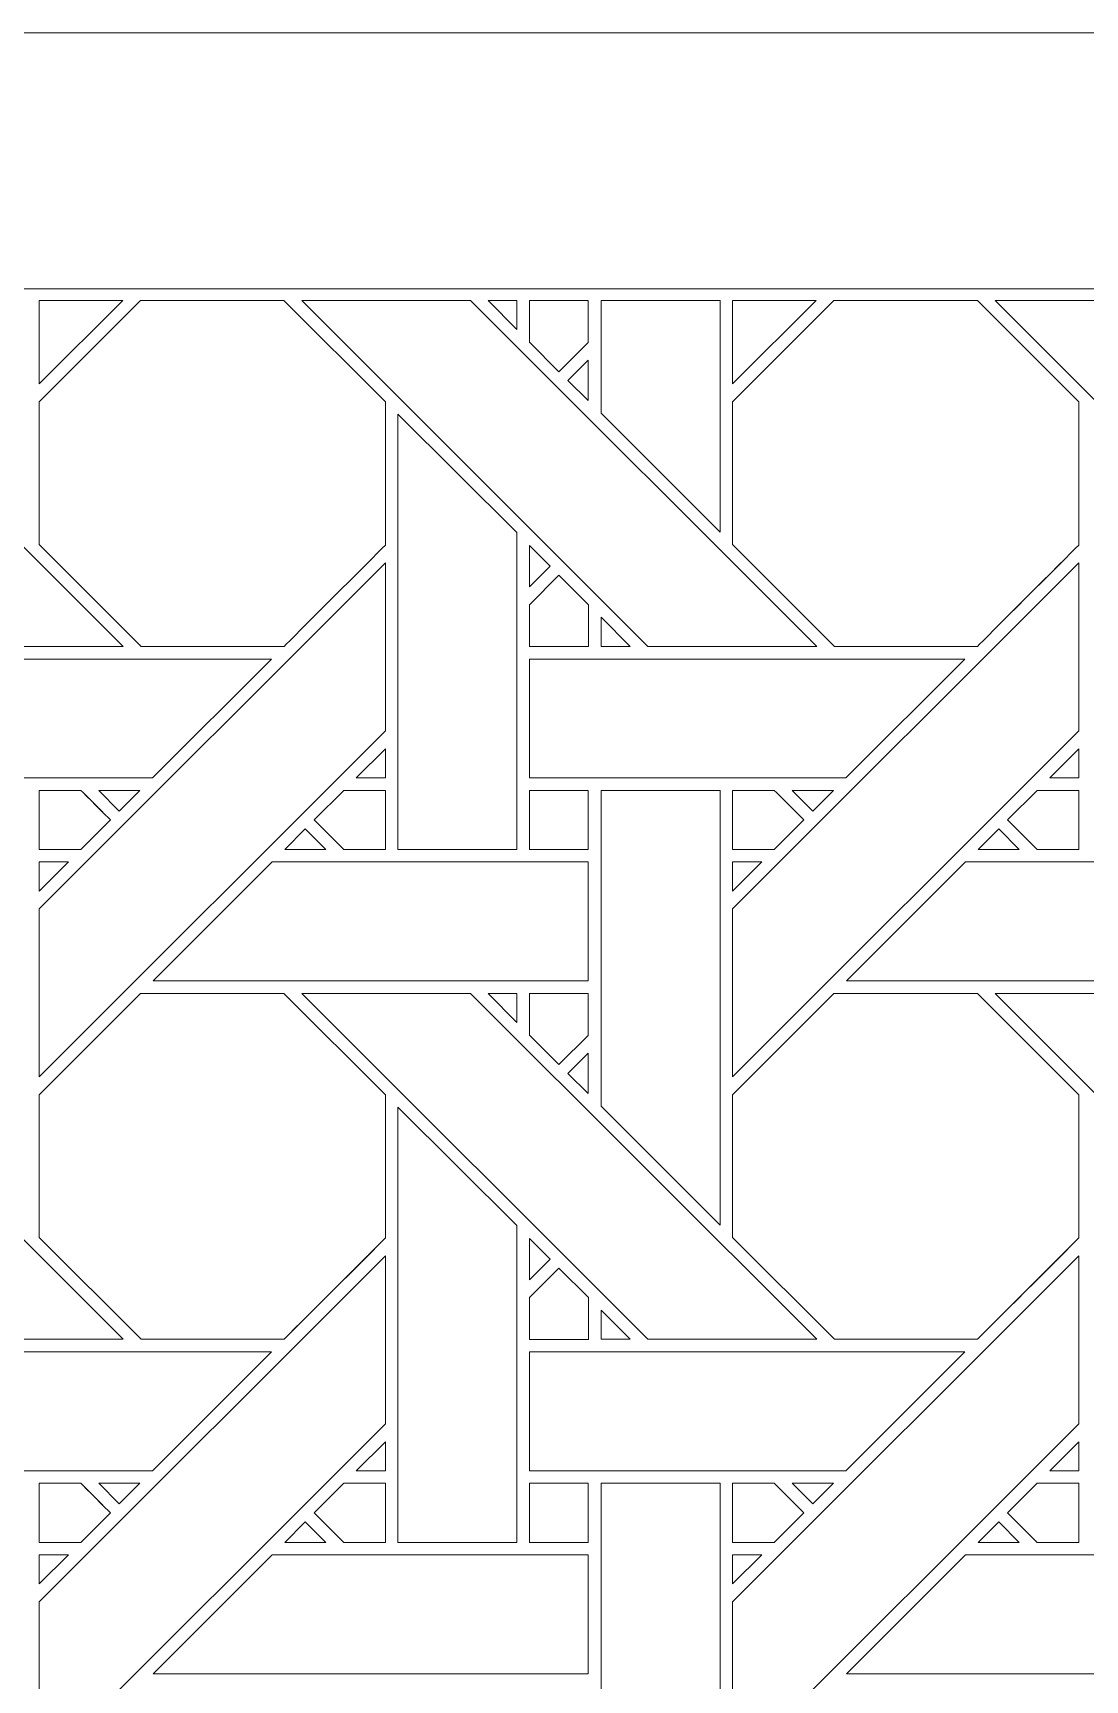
# Model space of a CAD drawing. Header units: inches. Extents: x 7.38 to 17.38, y 6.59 to 11.59.
# Drawn here: x 12.137 to 13.577, y 9.34 to 11.595 of the extents above; entities that cross this region are included whole.
import ezdxf

# ---------------------------------------------------------------- set-up
doc = ezdxf.new("R2010")
doc.units = ezdxf.units.IN
doc.header["$MEASUREMENT"] = 0
doc.layers.add('Design', color=7, linetype='Continuous', lineweight=0)

msp = doc.modelspace()

# ---------------------------------------------------------------- linework, layer by layer
at = {"layer": 'Design'}
for points, knots in [([(7.3829, 11.5948), (7.3829, 11.5948), (7.3829, 6.5948), (7.3829, 6.5948), (7.3829, 6.5948), (17.3829, 6.5948), (17.3829, 6.5948), (17.3829, 6.5948), (17.3829, 11.5948), (17.3829, 11.5948), (17.3829, 11.5948), (7.3829, 11.5948), (7.3829, 11.5948)], [0, 0, 0, 0, 1, 1, 1, 2, 2, 2, 3, 3, 3, 4, 4, 4, 4]), ([(7.7229, 11.2442), (7.7229, 11.2442), (7.7229, 6.9453), (7.7229, 6.9453), (7.7229, 6.9453), (17.0428, 6.9453), (17.0428, 6.9453), (17.0428, 6.9453), (17.0428, 11.2442), (17.0428, 11.2442), (17.0428, 11.2442), (7.7229, 11.2442), (7.7229, 11.2442)], [0, 0, 0, 0, 1, 1, 1, 2, 2, 2, 3, 3, 3, 4, 4, 4, 4]), ([(12.2611, 10.7549), (12.2611, 10.7549), (12.03, 10.7549), (12.03, 10.7549), (12.03, 10.7549), (11.5565, 11.2285), (11.5565, 11.2285), (11.5565, 11.2285), (11.7874, 11.2285), (11.7874, 11.2285), (11.7874, 11.2285), (12.2611, 10.7549), (12.2611, 10.7549)], [0, 0, 0, 0, 1, 1, 1, 2, 2, 2, 3, 3, 3, 4, 4, 4, 4]), ([(12.146, 11.1142), (12.146, 11.1142), (12.146, 11.2286), (12.146, 11.2286), (12.146, 11.2286), (12.2604, 11.2286), (12.2604, 11.2286), (12.2604, 11.2286), (12.146, 11.1142), (12.146, 11.1142)], [0, 0, 0, 0, 1, 1, 1, 2, 2, 2, 3, 3, 3, 3]), ([(12.6197, 10.8936), (12.6019, 10.8757), (12.49, 10.7639), (12.481, 10.7549), (12.481, 10.7549), (12.2853, 10.7549), (12.2853, 10.7549), (12.2853, 10.7549), (12.146, 10.8942), (12.146, 10.8942), (12.146, 10.8942), (12.146, 11.0898), (12.146, 11.0898), (12.146, 11.0898), (12.2847, 11.2285), (12.2847, 11.2285), (12.2847, 11.2285), (12.4809, 11.2285), (12.4809, 11.2285), (12.4809, 11.2285), (12.6197, 11.0898), (12.6197, 11.0898), (12.6197, 11.0898), (12.6197, 10.8936), (12.6197, 10.8936)], [0, 0, 0, 0, 1, 1, 1, 2, 2, 2, 3, 3, 3, 4, 4, 4, 5, 5, 5, 6, 6, 6, 7, 7, 7, 8, 8, 8, 8]), ([(12.4809, 11.2285), (12.4809, 11.2285), (12.6197, 11.0898), (12.6197, 11.0898), (12.6197, 11.0898), (12.6197, 10.8936), (12.6197, 10.8936), (12.6019, 10.8757), (12.49, 10.7639), (12.481, 10.7549), (12.481, 10.7549), (12.2853, 10.7549), (12.2853, 10.7549), (12.2853, 10.7549), (12.146, 10.8942), (12.146, 10.8942), (12.146, 10.8942), (12.146, 11.0898), (12.146, 11.0898), (12.146, 11.0898), (12.2847, 11.2285), (12.2847, 11.2285), (12.2847, 11.2285), (12.4809, 11.2285), (12.4809, 11.2285)], [0, 0, 0, 0, 1, 1, 1, 2, 2, 2, 3, 3, 3, 4, 4, 4, 5, 5, 5, 6, 6, 6, 7, 7, 7, 8, 8, 8, 8]), ([(13.2098, 10.7549), (13.2098, 10.7549), (12.9787, 10.7549), (12.9787, 10.7549), (12.9787, 10.7549), (12.5052, 11.2285), (12.5052, 11.2285), (12.5052, 11.2285), (12.7361, 11.2285), (12.7361, 11.2285), (12.7361, 11.2285), (13.2098, 10.7549), (13.2098, 10.7549)], [0, 0, 0, 0, 1, 1, 1, 2, 2, 2, 3, 3, 3, 4, 4, 4, 4]), ([(12.7603, 11.2285), (12.7603, 11.2285), (12.7997, 11.2285), (12.7997, 11.2285), (12.7997, 11.2285), (12.7997, 11.1887), (12.7997, 11.1887), (12.7997, 11.1887), (12.7603, 11.2285), (12.7603, 11.2285)], [0, 0, 0, 0, 1, 1, 1, 2, 2, 2, 3, 3, 3, 3]), ([(12.8971, 11.2286), (12.8971, 11.2286), (12.8971, 11.171), (12.8971, 11.171), (12.8971, 11.171), (12.8572, 11.131), (12.8572, 11.131), (12.8572, 11.131), (12.8169, 11.1714), (12.8169, 11.1714), (12.8169, 11.1714), (12.8169, 11.2286), (12.8169, 11.2286), (12.8169, 11.2286), (12.8971, 11.2286), (12.8971, 11.2286)], [0, 0, 0, 0, 1, 1, 1, 2, 2, 2, 3, 3, 3, 4, 4, 4, 5, 5, 5, 5]), ([(12.8971, 11.2286), (12.8971, 11.2286), (12.8971, 11.171), (12.8971, 11.171), (12.8971, 11.171), (12.8572, 11.131), (12.8572, 11.131), (12.8572, 11.131), (12.8169, 11.1714), (12.8169, 11.1714), (12.8169, 11.1714), (12.8169, 11.2286), (12.8169, 11.2286), (12.8169, 11.2286), (12.8971, 11.2286), (12.8971, 11.2286)], [0, 0, 0, 0, 1, 1, 1, 2, 2, 2, 3, 3, 3, 4, 4, 4, 5, 5, 5, 5]), ([(13.0776, 11.2286), (13.0776, 11.2286), (13.0776, 10.9113), (13.0776, 10.9113), (13.0776, 10.9113), (12.9147, 11.0742), (12.9147, 11.0742), (12.9147, 11.0742), (12.9147, 11.2286), (12.9147, 11.2286), (12.9147, 11.2286), (13.0776, 11.2286), (13.0776, 11.2286)], [0, 0, 0, 0, 1, 1, 1, 2, 2, 2, 3, 3, 3, 4, 4, 4, 4]), ([(13.0948, 11.1142), (13.0948, 11.1142), (13.0948, 11.2286), (13.0948, 11.2286), (13.0948, 11.2286), (13.2091, 11.2286), (13.2091, 11.2286), (13.2091, 11.2286), (13.0948, 11.1142), (13.0948, 11.1142)], [0, 0, 0, 0, 1, 1, 1, 2, 2, 2, 3, 3, 3, 3]), ([(13.5684, 10.8936), (13.5506, 10.8757), (13.4387, 10.7639), (13.4297, 10.7549), (13.4297, 10.7549), (13.234, 10.7549), (13.234, 10.7549), (13.234, 10.7549), (13.0948, 10.8942), (13.0948, 10.8942), (13.0948, 10.8942), (13.0948, 11.0898), (13.0948, 11.0898), (13.0948, 11.0898), (13.2335, 11.2285), (13.2335, 11.2285), (13.2335, 11.2285), (13.4297, 11.2285), (13.4297, 11.2285), (13.4297, 11.2285), (13.5684, 11.0898), (13.5684, 11.0898), (13.5684, 11.0898), (13.5684, 10.8936), (13.5684, 10.8936)], [0, 0, 0, 0, 1, 1, 1, 2, 2, 2, 3, 3, 3, 4, 4, 4, 5, 5, 5, 6, 6, 6, 7, 7, 7, 8, 8, 8, 8]), ([(13.4297, 11.2285), (13.4297, 11.2285), (13.5684, 11.0898), (13.5684, 11.0898), (13.5684, 11.0898), (13.5684, 10.8936), (13.5684, 10.8936), (13.5504, 10.8755), (13.4386, 10.7638), (13.4297, 10.7549), (13.4297, 10.7549), (13.234, 10.7549), (13.234, 10.7549), (13.234, 10.7549), (13.0948, 10.8942), (13.0948, 10.8942), (13.0948, 10.8942), (13.0948, 11.0898), (13.0948, 11.0898), (13.0948, 11.0898), (13.2335, 11.2285), (13.2335, 11.2285), (13.2335, 11.2285), (13.4297, 11.2285), (13.4297, 11.2285)], [0, 0, 0, 0, 1, 1, 1, 2, 2, 2, 3, 3, 3, 4, 4, 4, 5, 5, 5, 6, 6, 6, 7, 7, 7, 8, 8, 8, 8]), ([(14.1585, 10.7549), (14.1585, 10.7549), (13.9275, 10.7549), (13.9275, 10.7549), (13.9275, 10.7549), (13.4539, 11.2285), (13.4539, 11.2285), (13.4539, 11.2285), (13.6849, 11.2285), (13.6849, 11.2285), (13.6849, 11.2285), (14.1585, 10.7549), (14.1585, 10.7549)], [0, 0, 0, 0, 1, 1, 1, 2, 2, 2, 3, 3, 3, 4, 4, 4, 4]), ([(12.8694, 11.1189), (12.8694, 11.1189), (12.8972, 11.1467), (12.8972, 11.1467), (12.8972, 11.1467), (12.8972, 11.0915), (12.8972, 11.0915), (12.8972, 11.0915), (12.8694, 11.1189), (12.8694, 11.1189)], [0, 0, 0, 0, 1, 1, 1, 2, 2, 2, 3, 3, 3, 3]), ([(12.6368, 10.4769), (12.6368, 10.4769), (12.6368, 11.0727), (12.6368, 11.0727), (12.6368, 11.0727), (12.7996, 10.9106), (12.7996, 10.9106), (12.7996, 10.9106), (12.7996, 10.4769), (12.7996, 10.4769), (12.7996, 10.4769), (12.6368, 10.4769), (12.6368, 10.4769)], [0, 0, 0, 0, 1, 1, 1, 2, 2, 2, 3, 3, 3, 4, 4, 4, 4]), ([(12.8169, 10.8363), (12.8169, 10.8363), (12.8169, 10.8931), (12.8169, 10.8931), (12.8169, 10.8931), (12.8451, 10.8645), (12.8451, 10.8645), (12.8451, 10.8645), (12.8169, 10.8363), (12.8169, 10.8363)], [0, 0, 0, 0, 1, 1, 1, 2, 2, 2, 3, 3, 3, 3]), ([(12.6197, 10.6391), (12.6197, 10.6391), (12.146, 10.1655), (12.146, 10.1655), (12.146, 10.1655), (12.146, 10.3956), (12.146, 10.3956), (12.146, 10.3956), (12.6197, 10.8692), (12.6197, 10.8692), (12.6197, 10.8692), (12.6197, 10.6391), (12.6197, 10.6391)], [0, 0, 0, 0, 1, 1, 1, 2, 2, 2, 3, 3, 3, 4, 4, 4, 4]), ([(12.8169, 10.7547), (12.8169, 10.7547), (12.8169, 10.812), (12.8169, 10.812), (12.8169, 10.812), (12.8572, 10.8523), (12.8572, 10.8523), (12.8572, 10.8523), (12.8976, 10.812), (12.8976, 10.812), (12.8976, 10.812), (12.8976, 10.7547), (12.8976, 10.7547), (12.8976, 10.7547), (12.8169, 10.7547), (12.8169, 10.7547)], [0, 0, 0, 0, 1, 1, 1, 2, 2, 2, 3, 3, 3, 4, 4, 4, 5, 5, 5, 5]), ([(12.8572, 10.8523), (12.8572, 10.8523), (12.8976, 10.812), (12.8976, 10.812), (12.8976, 10.812), (12.8976, 10.7547), (12.8976, 10.7547), (12.8976, 10.7547), (12.8169, 10.7547), (12.8169, 10.7547), (12.8169, 10.7547), (12.8169, 10.812), (12.8169, 10.812), (12.8169, 10.812), (12.8572, 10.8523), (12.8572, 10.8523)], [0, 0, 0, 0, 1, 1, 1, 2, 2, 2, 3, 3, 3, 4, 4, 4, 5, 5, 5, 5]), ([(13.5684, 10.6391), (13.5684, 10.6391), (13.0948, 10.1655), (13.0948, 10.1655), (13.0948, 10.1655), (13.0948, 10.3956), (13.0948, 10.3956), (13.0948, 10.3956), (13.5684, 10.8692), (13.5684, 10.8692), (13.5684, 10.8692), (13.5684, 10.6391), (13.5684, 10.6391)], [0, 0, 0, 0, 1, 1, 1, 2, 2, 2, 3, 3, 3, 4, 4, 4, 4]), ([(12.9148, 10.7549), (12.9148, 10.7549), (12.9148, 10.7947), (12.9148, 10.7947), (12.9148, 10.7947), (12.9545, 10.7549), (12.9545, 10.7549), (12.9545, 10.7549), (12.9148, 10.7549), (12.9148, 10.7549)], [0, 0, 0, 0, 1, 1, 1, 2, 2, 2, 3, 3, 3, 3]), ([(12.3012, 10.5749), (12.3012, 10.5749), (11.8682, 10.5749), (11.8682, 10.5749), (11.8682, 10.5749), (11.8682, 10.7376), (11.8682, 10.7376), (11.8682, 10.7376), (12.4639, 10.7376), (12.4639, 10.7376), (12.4639, 10.7376), (12.3012, 10.5749), (12.3012, 10.5749)], [0, 0, 0, 0, 1, 1, 1, 2, 2, 2, 3, 3, 3, 4, 4, 4, 4]), ([(13.2499, 10.5749), (13.2499, 10.5749), (12.8169, 10.5749), (12.8169, 10.5749), (12.8169, 10.5749), (12.8169, 10.7376), (12.8169, 10.7376), (12.8169, 10.7376), (13.4126, 10.7376), (13.4126, 10.7376), (13.4126, 10.7376), (13.2499, 10.5749), (13.2499, 10.5749)], [0, 0, 0, 0, 1, 1, 1, 2, 2, 2, 3, 3, 3, 4, 4, 4, 4]), ([(12.5799, 10.575), (12.5799, 10.575), (12.6197, 10.6147), (12.6197, 10.6147), (12.6197, 10.6147), (12.6197, 10.575), (12.6197, 10.575), (12.6197, 10.575), (12.5799, 10.575), (12.5799, 10.575)], [0, 0, 0, 0, 1, 1, 1, 2, 2, 2, 3, 3, 3, 3]), ([(13.5287, 10.575), (13.5287, 10.575), (13.5684, 10.6147), (13.5684, 10.6147), (13.5684, 10.6147), (13.5684, 10.575), (13.5684, 10.575), (13.5684, 10.575), (13.5287, 10.575), (13.5287, 10.575)], [0, 0, 0, 0, 1, 1, 1, 2, 2, 2, 3, 3, 3, 3]), ([(12.2031, 10.5577), (12.2082, 10.5526), (12.239, 10.5218), (12.2434, 10.5173), (12.2434, 10.5173), (12.203, 10.4769), (12.203, 10.4769), (12.203, 10.4769), (12.146, 10.4769), (12.146, 10.4769), (12.146, 10.4769), (12.146, 10.5577), (12.146, 10.5577), (12.146, 10.5577), (12.2031, 10.5577), (12.2031, 10.5577)], [0, 0, 0, 0, 1, 1, 1, 2, 2, 2, 3, 3, 3, 4, 4, 4, 5, 5, 5, 5]), ([(12.2434, 10.5173), (12.2434, 10.5173), (12.203, 10.4769), (12.203, 10.4769), (12.203, 10.4769), (12.146, 10.4769), (12.146, 10.4769), (12.146, 10.4769), (12.146, 10.5577), (12.146, 10.5577), (12.146, 10.5577), (12.2031, 10.5577), (12.2031, 10.5577), (12.2083, 10.5525), (12.2391, 10.5217), (12.2434, 10.5173)], [0, 0, 0, 0, 1, 1, 1, 2, 2, 2, 3, 3, 3, 4, 4, 4, 5, 5, 5, 5]), ([(12.2275, 10.5577), (12.2275, 10.5577), (12.2839, 10.5577), (12.2839, 10.5577), (12.2839, 10.5577), (12.2556, 10.5295), (12.2556, 10.5295), (12.2556, 10.5295), (12.2275, 10.5577), (12.2275, 10.5577)], [0, 0, 0, 0, 1, 1, 1, 2, 2, 2, 3, 3, 3, 3]), ([(12.6197, 10.5577), (12.6197, 10.5577), (12.6197, 10.4769), (12.6197, 10.4769), (12.6197, 10.4769), (12.5626, 10.4769), (12.5626, 10.4769), (12.5626, 10.4769), (12.5222, 10.5173), (12.5222, 10.5173), (12.5222, 10.5173), (12.5627, 10.5577), (12.5627, 10.5577), (12.5627, 10.5577), (12.6197, 10.5577), (12.6197, 10.5577)], [0, 0, 0, 0, 1, 1, 1, 2, 2, 2, 3, 3, 3, 4, 4, 4, 5, 5, 5, 5]), ([(12.6197, 10.5577), (12.6197, 10.5577), (12.6197, 10.4769), (12.6197, 10.4769), (12.6197, 10.4769), (12.5626, 10.4769), (12.5626, 10.4769), (12.5626, 10.4769), (12.5222, 10.5173), (12.5222, 10.5173), (12.5222, 10.5173), (12.5627, 10.5577), (12.5627, 10.5577), (12.5627, 10.5577), (12.6197, 10.5577), (12.6197, 10.5577)], [0, 0, 0, 0, 1, 1, 1, 2, 2, 2, 3, 3, 3, 4, 4, 4, 5, 5, 5, 5]), ([(12.8971, 10.5577), (12.8971, 10.5577), (12.8971, 10.4769), (12.8971, 10.4769), (12.8971, 10.4769), (12.8169, 10.4769), (12.8169, 10.4769), (12.8169, 10.4769), (12.8169, 10.5577), (12.8169, 10.5577), (12.8169, 10.5577), (12.8971, 10.5577), (12.8971, 10.5577)], [0, 0, 0, 0, 1, 1, 1, 2, 2, 2, 3, 3, 3, 4, 4, 4, 4]), ([(12.8169, 10.4769), (12.8169, 10.4769), (12.8169, 10.5577), (12.8169, 10.5577), (12.8169, 10.5577), (12.8971, 10.5577), (12.8971, 10.5577), (12.8971, 10.5577), (12.8971, 10.4769), (12.8971, 10.4769), (12.8971, 10.4769), (12.8169, 10.4769), (12.8169, 10.4769)], [0, 0, 0, 0, 1, 1, 1, 2, 2, 2, 3, 3, 3, 4, 4, 4, 4]), ([(12.9147, 10.1255), (12.9147, 10.1255), (12.9147, 10.5577), (12.9147, 10.5577), (12.9147, 10.5577), (13.0776, 10.5577), (13.0776, 10.5577), (13.0776, 10.5577), (13.0776, 9.9626), (13.0776, 9.9626), (13.0776, 9.9626), (12.9147, 10.1255), (12.9147, 10.1255)], [0, 0, 0, 0, 1, 1, 1, 2, 2, 2, 3, 3, 3, 4, 4, 4, 4]), ([(13.1518, 10.5577), (13.157, 10.5526), (13.1877, 10.5218), (13.1922, 10.5173), (13.1922, 10.5173), (13.1517, 10.4769), (13.1517, 10.4769), (13.1517, 10.4769), (13.0948, 10.4769), (13.0948, 10.4769), (13.0948, 10.4769), (13.0948, 10.5577), (13.0948, 10.5577), (13.0948, 10.5577), (13.1518, 10.5577), (13.1518, 10.5577)], [0, 0, 0, 0, 1, 1, 1, 2, 2, 2, 3, 3, 3, 4, 4, 4, 5, 5, 5, 5]), ([(13.1922, 10.5173), (13.1922, 10.5173), (13.1517, 10.4769), (13.1517, 10.4769), (13.1517, 10.4769), (13.0948, 10.4769), (13.0948, 10.4769), (13.0948, 10.4769), (13.0948, 10.5577), (13.0948, 10.5577), (13.0948, 10.5577), (13.1518, 10.5577), (13.1518, 10.5577), (13.1571, 10.5524), (13.188, 10.5215), (13.1922, 10.5173)], [0, 0, 0, 0, 1, 1, 1, 2, 2, 2, 3, 3, 3, 4, 4, 4, 5, 5, 5, 5]), ([(13.1762, 10.5577), (13.1762, 10.5577), (13.2326, 10.5577), (13.2326, 10.5577), (13.2326, 10.5577), (13.2044, 10.5295), (13.2044, 10.5295), (13.2044, 10.5295), (13.1762, 10.5577), (13.1762, 10.5577)], [0, 0, 0, 0, 1, 1, 1, 2, 2, 2, 3, 3, 3, 3]), ([(13.5684, 10.5577), (13.5684, 10.5577), (13.5684, 10.4769), (13.5684, 10.4769), (13.5684, 10.4769), (13.5113, 10.4769), (13.5113, 10.4769), (13.5113, 10.4769), (13.471, 10.5173), (13.471, 10.5173), (13.471, 10.5173), (13.5114, 10.5577), (13.5114, 10.5577), (13.5114, 10.5577), (13.5684, 10.5577), (13.5684, 10.5577)], [0, 0, 0, 0, 1, 1, 1, 2, 2, 2, 3, 3, 3, 4, 4, 4, 5, 5, 5, 5]), ([(13.5684, 10.5577), (13.5684, 10.5577), (13.5684, 10.4769), (13.5684, 10.4769), (13.5684, 10.4769), (13.5113, 10.4769), (13.5113, 10.4769), (13.5113, 10.4769), (13.471, 10.5173), (13.471, 10.5173), (13.471, 10.5173), (13.5114, 10.5577), (13.5114, 10.5577), (13.5114, 10.5577), (13.5684, 10.5577), (13.5684, 10.5577)], [0, 0, 0, 0, 1, 1, 1, 2, 2, 2, 3, 3, 3, 4, 4, 4, 5, 5, 5, 5]), ([(12.5384, 10.4769), (12.5384, 10.4769), (12.4819, 10.4769), (12.4819, 10.4769), (12.4819, 10.4769), (12.5101, 10.5052), (12.5101, 10.5052), (12.5101, 10.5052), (12.5384, 10.4769), (12.5384, 10.4769)], [0, 0, 0, 0, 1, 1, 1, 2, 2, 2, 3, 3, 3, 3]), ([(13.4871, 10.4769), (13.4871, 10.4769), (13.4306, 10.4769), (13.4306, 10.4769), (13.4306, 10.4769), (13.4589, 10.5052), (13.4589, 10.5052), (13.4589, 10.5052), (13.4871, 10.4769), (13.4871, 10.4769)], [0, 0, 0, 0, 1, 1, 1, 2, 2, 2, 3, 3, 3, 3]), ([(12.1859, 10.4598), (12.1859, 10.4598), (12.146, 10.4199), (12.146, 10.4199), (12.146, 10.4199), (12.146, 10.4598), (12.146, 10.4598), (12.146, 10.4598), (12.1859, 10.4598), (12.1859, 10.4598)], [0, 0, 0, 0, 1, 1, 1, 2, 2, 2, 3, 3, 3, 3]), ([(12.8972, 10.4598), (12.8972, 10.4598), (12.8972, 10.2969), (12.8972, 10.2969), (12.8972, 10.2969), (12.3019, 10.2969), (12.3019, 10.2969), (12.3019, 10.2969), (12.4647, 10.4598), (12.4647, 10.4598), (12.4647, 10.4598), (12.8972, 10.4598), (12.8972, 10.4598)], [0, 0, 0, 0, 1, 1, 1, 2, 2, 2, 3, 3, 3, 4, 4, 4, 4]), ([(13.1346, 10.4598), (13.1346, 10.4598), (13.0948, 10.4199), (13.0948, 10.4199), (13.0948, 10.4199), (13.0948, 10.4598), (13.0948, 10.4598), (13.0948, 10.4598), (13.1346, 10.4598), (13.1346, 10.4598)], [0, 0, 0, 0, 1, 1, 1, 2, 2, 2, 3, 3, 3, 3]), ([(13.8459, 10.4598), (13.8459, 10.4598), (13.8459, 10.297), (13.8459, 10.297), (13.8459, 10.297), (13.2506, 10.297), (13.2506, 10.297), (13.2506, 10.297), (13.4135, 10.4598), (13.4135, 10.4598), (13.4135, 10.4598), (13.8459, 10.4598), (13.8459, 10.4598)], [0, 0, 0, 0, 1, 1, 1, 2, 2, 2, 3, 3, 3, 4, 4, 4, 4]), ([(12.2611, 9.8062), (12.2611, 9.8062), (12.03, 9.8062), (12.03, 9.8062), (12.03, 9.8062), (11.5565, 10.2798), (11.5565, 10.2798), (11.5565, 10.2798), (11.7874, 10.2798), (11.7874, 10.2798), (11.7874, 10.2798), (12.2611, 9.8062), (12.2611, 9.8062)], [0, 0, 0, 0, 1, 1, 1, 2, 2, 2, 3, 3, 3, 4, 4, 4, 4]), ([(12.2847, 10.2798), (12.2847, 10.2798), (12.4809, 10.2798), (12.4809, 10.2798), (12.4809, 10.2798), (12.6197, 10.1411), (12.6197, 10.1411), (12.6197, 10.1411), (12.6197, 9.9449), (12.6197, 9.9449), (12.6019, 9.9269), (12.49, 9.8152), (12.481, 9.8062), (12.481, 9.8062), (12.2853, 9.8062), (12.2853, 9.8062), (12.2853, 9.8062), (12.146, 9.9454), (12.146, 9.9454), (12.146, 9.9454), (12.146, 10.1411), (12.146, 10.1411), (12.146, 10.1411), (12.2847, 10.2798), (12.2847, 10.2798)], [0, 0, 0, 0, 1, 1, 1, 2, 2, 2, 3, 3, 3, 4, 4, 4, 5, 5, 5, 6, 6, 6, 7, 7, 7, 8, 8, 8, 8]), ([(12.4809, 10.2798), (12.4809, 10.2798), (12.6197, 10.1411), (12.6197, 10.1411), (12.6197, 10.1411), (12.6197, 9.9449), (12.6197, 9.9449), (12.6017, 9.9268), (12.4898, 9.8151), (12.481, 9.8062), (12.481, 9.8062), (12.2853, 9.8062), (12.2853, 9.8062), (12.2853, 9.8062), (12.146, 9.9454), (12.146, 9.9454), (12.146, 9.9454), (12.146, 10.1411), (12.146, 10.1411), (12.146, 10.1411), (12.2847, 10.2798), (12.2847, 10.2798), (12.2847, 10.2798), (12.4809, 10.2798), (12.4809, 10.2798)], [0, 0, 0, 0, 1, 1, 1, 2, 2, 2, 3, 3, 3, 4, 4, 4, 5, 5, 5, 6, 6, 6, 7, 7, 7, 8, 8, 8, 8]), ([(13.2098, 9.8062), (13.2098, 9.8062), (12.9788, 9.8062), (12.9788, 9.8062), (12.9788, 9.8062), (12.5052, 10.2798), (12.5052, 10.2798), (12.5052, 10.2798), (12.7361, 10.2798), (12.7361, 10.2798), (12.7361, 10.2798), (13.2098, 9.8062), (13.2098, 9.8062)], [0, 0, 0, 0, 1, 1, 1, 2, 2, 2, 3, 3, 3, 4, 4, 4, 4]), ([(12.7602, 10.2798), (12.7602, 10.2798), (12.7997, 10.2798), (12.7997, 10.2798), (12.7997, 10.2798), (12.7997, 10.24), (12.7997, 10.24), (12.7997, 10.24), (12.7602, 10.2798), (12.7602, 10.2798)], [0, 0, 0, 0, 1, 1, 1, 2, 2, 2, 3, 3, 3, 3]), ([(12.8971, 10.2798), (12.8971, 10.2798), (12.8971, 10.2222), (12.8971, 10.2222), (12.8971, 10.2222), (12.8572, 10.1823), (12.8572, 10.1823), (12.8572, 10.1823), (12.8169, 10.2226), (12.8169, 10.2226), (12.8169, 10.2226), (12.8169, 10.2798), (12.8169, 10.2798), (12.8169, 10.2798), (12.8971, 10.2798), (12.8971, 10.2798)], [0, 0, 0, 0, 1, 1, 1, 2, 2, 2, 3, 3, 3, 4, 4, 4, 5, 5, 5, 5]), ([(12.8971, 10.2222), (12.8971, 10.2222), (12.8572, 10.1823), (12.8572, 10.1823), (12.8572, 10.1823), (12.8169, 10.2226), (12.8169, 10.2226), (12.8169, 10.2226), (12.8169, 10.2798), (12.8169, 10.2798), (12.8169, 10.2798), (12.8971, 10.2798), (12.8971, 10.2798), (12.8971, 10.2798), (12.8971, 10.2222), (12.8971, 10.2222)], [0, 0, 0, 0, 1, 1, 1, 2, 2, 2, 3, 3, 3, 4, 4, 4, 5, 5, 5, 5]), ([(13.2335, 10.2798), (13.2335, 10.2798), (13.4297, 10.2798), (13.4297, 10.2798), (13.4297, 10.2798), (13.5684, 10.1411), (13.5684, 10.1411), (13.5684, 10.1411), (13.5684, 9.9449), (13.5684, 9.9449), (13.5506, 9.9269), (13.4387, 9.8152), (13.4297, 9.8062), (13.4297, 9.8062), (13.234, 9.8062), (13.234, 9.8062), (13.234, 9.8062), (13.0948, 9.9454), (13.0948, 9.9454), (13.0948, 9.9454), (13.0948, 10.1411), (13.0948, 10.1411), (13.0948, 10.1411), (13.2335, 10.2798), (13.2335, 10.2798)], [0, 0, 0, 0, 1, 1, 1, 2, 2, 2, 3, 3, 3, 4, 4, 4, 5, 5, 5, 6, 6, 6, 7, 7, 7, 8, 8, 8, 8]), ([(13.5684, 10.1411), (13.5684, 10.1411), (13.5684, 9.9449), (13.5684, 9.9449), (13.5503, 9.9266), (13.4385, 9.815), (13.4297, 9.8062), (13.4297, 9.8062), (13.234, 9.8062), (13.234, 9.8062), (13.234, 9.8062), (13.0948, 9.9454), (13.0948, 9.9454), (13.0948, 9.9454), (13.0948, 10.1411), (13.0948, 10.1411), (13.0948, 10.1411), (13.2335, 10.2798), (13.2335, 10.2798), (13.2335, 10.2798), (13.4297, 10.2798), (13.4297, 10.2798), (13.4297, 10.2798), (13.5684, 10.1411), (13.5684, 10.1411)], [0, 0, 0, 0, 1, 1, 1, 2, 2, 2, 3, 3, 3, 4, 4, 4, 5, 5, 5, 6, 6, 6, 7, 7, 7, 8, 8, 8, 8]), ([(14.1585, 9.8062), (14.1585, 9.8062), (13.9275, 9.8062), (13.9275, 9.8062), (13.9275, 9.8062), (13.4539, 10.2798), (13.4539, 10.2798), (13.4539, 10.2798), (13.6849, 10.2798), (13.6849, 10.2798), (13.6849, 10.2798), (14.1585, 9.8062), (14.1585, 9.8062)], [0, 0, 0, 0, 1, 1, 1, 2, 2, 2, 3, 3, 3, 4, 4, 4, 4]), ([(12.8972, 10.198), (12.8972, 10.198), (12.8972, 10.1428), (12.8972, 10.1428), (12.8972, 10.1428), (12.8694, 10.1702), (12.8694, 10.1702), (12.8694, 10.1702), (12.8972, 10.198), (12.8972, 10.198)], [0, 0, 0, 0, 1, 1, 1, 2, 2, 2, 3, 3, 3, 3]), ([(12.6368, 9.5282), (12.6368, 9.5282), (12.6368, 10.124), (12.6368, 10.124), (12.6368, 10.124), (12.7996, 9.9618), (12.7996, 9.9618), (12.7996, 9.9618), (12.7996, 9.5282), (12.7996, 9.5282), (12.7996, 9.5282), (12.6368, 9.5282), (12.6368, 9.5282)], [0, 0, 0, 0, 1, 1, 1, 2, 2, 2, 3, 3, 3, 4, 4, 4, 4]), ([(12.8169, 9.8876), (12.8169, 9.8876), (12.8169, 9.9444), (12.8169, 9.9444), (12.8169, 9.9444), (12.8451, 9.9158), (12.8451, 9.9158), (12.8451, 9.9158), (12.8169, 9.8876), (12.8169, 9.8876)], [0, 0, 0, 0, 1, 1, 1, 2, 2, 2, 3, 3, 3, 3]), ([(12.6197, 9.6904), (12.6197, 9.6904), (12.146, 9.2167), (12.146, 9.2167), (12.146, 9.2167), (12.146, 9.4468), (12.146, 9.4468), (12.146, 9.4468), (12.6197, 9.9204), (12.6197, 9.9204), (12.6197, 9.9204), (12.6197, 9.6904), (12.6197, 9.6904)], [0, 0, 0, 0, 1, 1, 1, 2, 2, 2, 3, 3, 3, 4, 4, 4, 4]), ([(12.8169, 9.8059), (12.8169, 9.8059), (12.8169, 9.8632), (12.8169, 9.8632), (12.8169, 9.8632), (12.8572, 9.9036), (12.8572, 9.9036), (12.8572, 9.9036), (12.8976, 9.8632), (12.8976, 9.8632), (12.8976, 9.8632), (12.8976, 9.8059), (12.8976, 9.8059), (12.8976, 9.8059), (12.8169, 9.8059), (12.8169, 9.8059)], [0, 0, 0, 0, 1, 1, 1, 2, 2, 2, 3, 3, 3, 4, 4, 4, 5, 5, 5, 5]), ([(12.8572, 9.9036), (12.8572, 9.9036), (12.8976, 9.8632), (12.8976, 9.8632), (12.8976, 9.8632), (12.8976, 9.8059), (12.8976, 9.8059), (12.8976, 9.8059), (12.8169, 9.8059), (12.8169, 9.8059), (12.8169, 9.8059), (12.8169, 9.8632), (12.8169, 9.8632), (12.8169, 9.8632), (12.8572, 9.9036), (12.8572, 9.9036)], [0, 0, 0, 0, 1, 1, 1, 2, 2, 2, 3, 3, 3, 4, 4, 4, 5, 5, 5, 5]), ([(13.5684, 9.6904), (13.5684, 9.6904), (13.0948, 9.2167), (13.0948, 9.2167), (13.0948, 9.2167), (13.0948, 9.4468), (13.0948, 9.4468), (13.0948, 9.4468), (13.5684, 9.9204), (13.5684, 9.9204), (13.5684, 9.9204), (13.5684, 9.6904), (13.5684, 9.6904)], [0, 0, 0, 0, 1, 1, 1, 2, 2, 2, 3, 3, 3, 4, 4, 4, 4]), ([(12.9148, 9.8062), (12.9148, 9.8062), (12.9148, 9.846), (12.9148, 9.846), (12.9148, 9.846), (12.9546, 9.8062), (12.9546, 9.8062), (12.9546, 9.8062), (12.9148, 9.8062), (12.9148, 9.8062)], [0, 0, 0, 0, 1, 1, 1, 2, 2, 2, 3, 3, 3, 3]), ([(12.4639, 9.7889), (12.4639, 9.7889), (12.3012, 9.6262), (12.3012, 9.6262), (12.3012, 9.6262), (11.8682, 9.6262), (11.8682, 9.6262), (11.8682, 9.6262), (11.8682, 9.7889), (11.8682, 9.7889), (11.8682, 9.7889), (12.4639, 9.7889), (12.4639, 9.7889)], [0, 0, 0, 0, 1, 1, 1, 2, 2, 2, 3, 3, 3, 4, 4, 4, 4]), ([(13.4126, 9.7889), (13.4126, 9.7889), (13.2499, 9.6262), (13.2499, 9.6262), (13.2499, 9.6262), (12.8169, 9.6262), (12.8169, 9.6262), (12.8169, 9.6262), (12.8169, 9.7889), (12.8169, 9.7889), (12.8169, 9.7889), (13.4126, 9.7889), (13.4126, 9.7889)], [0, 0, 0, 0, 1, 1, 1, 2, 2, 2, 3, 3, 3, 4, 4, 4, 4]), ([(12.5799, 9.6262), (12.5799, 9.6262), (12.6197, 9.666), (12.6197, 9.666), (12.6197, 9.666), (12.6197, 9.6262), (12.6197, 9.6262), (12.6197, 9.6262), (12.5799, 9.6262), (12.5799, 9.6262)], [0, 0, 0, 0, 1, 1, 1, 2, 2, 2, 3, 3, 3, 3]), ([(13.5287, 9.6262), (13.5287, 9.6262), (13.5684, 9.666), (13.5684, 9.666), (13.5684, 9.666), (13.5684, 9.6262), (13.5684, 9.6262), (13.5684, 9.6262), (13.5287, 9.6262), (13.5287, 9.6262)], [0, 0, 0, 0, 1, 1, 1, 2, 2, 2, 3, 3, 3, 3]), ([(12.2031, 9.609), (12.2082, 9.6038), (12.239, 9.573), (12.2434, 9.5686), (12.2434, 9.5686), (12.203, 9.5282), (12.203, 9.5282), (12.203, 9.5282), (12.146, 9.5282), (12.146, 9.5282), (12.146, 9.5282), (12.146, 9.609), (12.146, 9.609), (12.146, 9.609), (12.2031, 9.609), (12.2031, 9.609)], [0, 0, 0, 0, 1, 1, 1, 2, 2, 2, 3, 3, 3, 4, 4, 4, 5, 5, 5, 5]), ([(12.2434, 9.5686), (12.2434, 9.5686), (12.203, 9.5282), (12.203, 9.5282), (12.203, 9.5282), (12.146, 9.5282), (12.146, 9.5282), (12.146, 9.5282), (12.146, 9.609), (12.146, 9.609), (12.146, 9.609), (12.2031, 9.609), (12.2031, 9.609), (12.2083, 9.6038), (12.2391, 9.5729), (12.2434, 9.5686)], [0, 0, 0, 0, 1, 1, 1, 2, 2, 2, 3, 3, 3, 4, 4, 4, 5, 5, 5, 5]), ([(12.2275, 9.609), (12.2275, 9.609), (12.2839, 9.609), (12.2839, 9.609), (12.2839, 9.609), (12.2556, 9.5808), (12.2556, 9.5808), (12.2556, 9.5808), (12.2275, 9.609), (12.2275, 9.609)], [0, 0, 0, 0, 1, 1, 1, 2, 2, 2, 3, 3, 3, 3]), ([(12.6197, 9.609), (12.6197, 9.609), (12.6197, 9.5282), (12.6197, 9.5282), (12.6197, 9.5282), (12.5626, 9.5282), (12.5626, 9.5282), (12.5626, 9.5282), (12.5222, 9.5686), (12.5222, 9.5686), (12.5222, 9.5686), (12.5627, 9.609), (12.5627, 9.609), (12.5627, 9.609), (12.6197, 9.609), (12.6197, 9.609)], [0, 0, 0, 0, 1, 1, 1, 2, 2, 2, 3, 3, 3, 4, 4, 4, 5, 5, 5, 5]), ([(12.6197, 9.609), (12.6197, 9.609), (12.6197, 9.5282), (12.6197, 9.5282), (12.6197, 9.5282), (12.5626, 9.5282), (12.5626, 9.5282), (12.5626, 9.5282), (12.5222, 9.5686), (12.5222, 9.5686), (12.5222, 9.5686), (12.5627, 9.609), (12.5627, 9.609), (12.5627, 9.609), (12.6197, 9.609), (12.6197, 9.609)], [0, 0, 0, 0, 1, 1, 1, 2, 2, 2, 3, 3, 3, 4, 4, 4, 5, 5, 5, 5]), ([(12.8971, 9.5282), (12.8971, 9.5282), (12.8169, 9.5282), (12.8169, 9.5282), (12.8169, 9.5282), (12.8169, 9.609), (12.8169, 9.609), (12.8169, 9.609), (12.8971, 9.609), (12.8971, 9.609), (12.8971, 9.609), (12.8971, 9.5282), (12.8971, 9.5282)], [0, 0, 0, 0, 1, 1, 1, 2, 2, 2, 3, 3, 3, 4, 4, 4, 4]), ([(12.8971, 9.609), (12.8971, 9.609), (12.8971, 9.5282), (12.8971, 9.5282), (12.8971, 9.5282), (12.8169, 9.5282), (12.8169, 9.5282), (12.8169, 9.5282), (12.8169, 9.609), (12.8169, 9.609), (12.8169, 9.609), (12.8971, 9.609), (12.8971, 9.609)], [0, 0, 0, 0, 1, 1, 1, 2, 2, 2, 3, 3, 3, 4, 4, 4, 4]), ([(12.9147, 9.1768), (12.9147, 9.1768), (12.9147, 9.609), (12.9147, 9.609), (12.9147, 9.609), (13.0776, 9.609), (13.0776, 9.609), (13.0776, 9.609), (13.0776, 9.0138), (13.0776, 9.0138), (13.0776, 9.0138), (12.9147, 9.1768), (12.9147, 9.1768)], [0, 0, 0, 0, 1, 1, 1, 2, 2, 2, 3, 3, 3, 4, 4, 4, 4]), ([(13.1518, 9.609), (13.157, 9.6038), (13.1877, 9.573), (13.1922, 9.5686), (13.1922, 9.5686), (13.1517, 9.5282), (13.1517, 9.5282), (13.1517, 9.5282), (13.0948, 9.5282), (13.0948, 9.5282), (13.0948, 9.5282), (13.0948, 9.609), (13.0948, 9.609), (13.0948, 9.609), (13.1518, 9.609), (13.1518, 9.609)], [0, 0, 0, 0, 1, 1, 1, 2, 2, 2, 3, 3, 3, 4, 4, 4, 5, 5, 5, 5]), ([(13.1763, 9.5845), (13.1763, 9.5845), (13.1922, 9.5686), (13.1922, 9.5686), (13.1922, 9.5686), (13.1517, 9.5282), (13.1517, 9.5282), (13.1517, 9.5282), (13.0948, 9.5282), (13.0948, 9.5282), (13.0948, 9.5282), (13.0948, 9.609), (13.0948, 9.609), (13.0948, 9.609), (13.1518, 9.609), (13.1518, 9.609), (13.1572, 9.6036), (13.167, 9.5938), (13.1763, 9.5845)], [0, 0, 0, 0, 1, 1, 1, 2, 2, 2, 3, 3, 3, 4, 4, 4, 5, 5, 5, 6, 6, 6, 6]), ([(13.1762, 9.609), (13.1762, 9.609), (13.2326, 9.609), (13.2326, 9.609), (13.2326, 9.609), (13.2044, 9.5808), (13.2044, 9.5808), (13.2044, 9.5808), (13.1762, 9.609), (13.1762, 9.609)], [0, 0, 0, 0, 1, 1, 1, 2, 2, 2, 3, 3, 3, 3]), ([(13.5684, 9.609), (13.5684, 9.609), (13.5684, 9.5282), (13.5684, 9.5282), (13.5684, 9.5282), (13.5113, 9.5282), (13.5113, 9.5282), (13.5113, 9.5282), (13.471, 9.5686), (13.471, 9.5686), (13.471, 9.5686), (13.5114, 9.609), (13.5114, 9.609), (13.5114, 9.609), (13.5684, 9.609), (13.5684, 9.609)], [0, 0, 0, 0, 1, 1, 1, 2, 2, 2, 3, 3, 3, 4, 4, 4, 5, 5, 5, 5]), ([(13.5684, 9.609), (13.5684, 9.609), (13.5684, 9.5282), (13.5684, 9.5282), (13.5684, 9.5282), (13.5113, 9.5282), (13.5113, 9.5282), (13.5113, 9.5282), (13.471, 9.5686), (13.471, 9.5686), (13.471, 9.5686), (13.5114, 9.609), (13.5114, 9.609), (13.5114, 9.609), (13.5684, 9.609), (13.5684, 9.609)], [0, 0, 0, 0, 1, 1, 1, 2, 2, 2, 3, 3, 3, 4, 4, 4, 5, 5, 5, 5]), ([(12.5384, 9.5282), (12.5384, 9.5282), (12.4819, 9.5282), (12.4819, 9.5282), (12.4819, 9.5282), (12.5101, 9.5564), (12.5101, 9.5564), (12.5101, 9.5564), (12.5384, 9.5282), (12.5384, 9.5282)], [0, 0, 0, 0, 1, 1, 1, 2, 2, 2, 3, 3, 3, 3]), ([(13.4871, 9.5282), (13.4871, 9.5282), (13.4306, 9.5282), (13.4306, 9.5282), (13.4306, 9.5282), (13.4589, 9.5564), (13.4589, 9.5564), (13.4589, 9.5564), (13.4871, 9.5282), (13.4871, 9.5282)], [0, 0, 0, 0, 1, 1, 1, 2, 2, 2, 3, 3, 3, 3]), ([(12.1859, 9.511), (12.1859, 9.511), (12.146, 9.4712), (12.146, 9.4712), (12.146, 9.4712), (12.146, 9.511), (12.146, 9.511), (12.146, 9.511), (12.1859, 9.511), (12.1859, 9.511)], [0, 0, 0, 0, 1, 1, 1, 2, 2, 2, 3, 3, 3, 3]), ([(12.8972, 9.511), (12.8972, 9.511), (12.8972, 9.3482), (12.8972, 9.3482), (12.8972, 9.3482), (12.3019, 9.3482), (12.3019, 9.3482), (12.3019, 9.3482), (12.4647, 9.511), (12.4647, 9.511), (12.4647, 9.511), (12.8972, 9.511), (12.8972, 9.511)], [0, 0, 0, 0, 1, 1, 1, 2, 2, 2, 3, 3, 3, 4, 4, 4, 4]), ([(13.1346, 9.511), (13.1346, 9.511), (13.0948, 9.4712), (13.0948, 9.4712), (13.0948, 9.4712), (13.0948, 9.511), (13.0948, 9.511), (13.0948, 9.511), (13.1346, 9.511), (13.1346, 9.511)], [0, 0, 0, 0, 1, 1, 1, 2, 2, 2, 3, 3, 3, 3]), ([(13.8459, 9.511), (13.8459, 9.511), (13.8459, 9.3482), (13.8459, 9.3482), (13.8459, 9.3482), (13.2506, 9.3482), (13.2506, 9.3482), (13.2506, 9.3482), (13.4135, 9.511), (13.4135, 9.511), (13.4135, 9.511), (13.8459, 9.511), (13.8459, 9.511)], [0, 0, 0, 0, 1, 1, 1, 2, 2, 2, 3, 3, 3, 4, 4, 4, 4])]:
    msp.add_open_spline(points, degree=3, knots=knots, dxfattribs=at)

doc.saveas('drawing.dxf')
